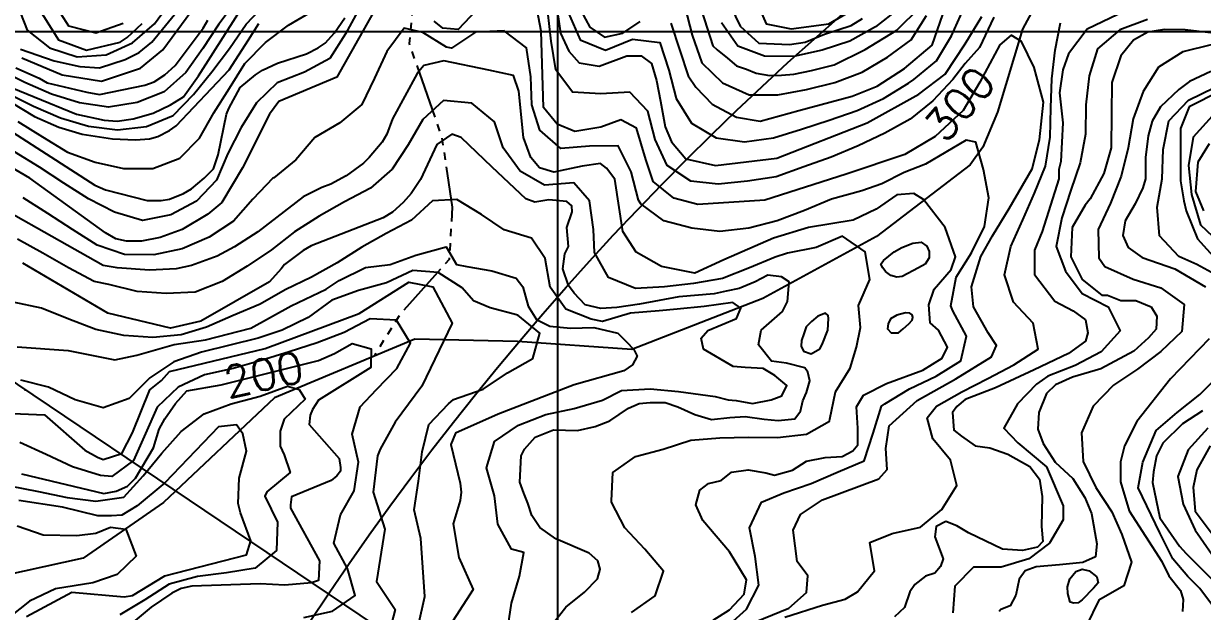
# Model space of a CAD drawing. Header units: millimetres. Extents: x 548366 to 1117317, y 7446967 to 14899125.
# Drawn here: x 550630 to 552242, y 7457623 to 7458426 of the extents above; entities that cross this region are included whole.
import ezdxf
from ezdxf.enums import TextEntityAlignment as Align

# ---------------------------------------------------------------- set-up
doc = ezdxf.new("R2010")
doc.units = ezdxf.units.MM
doc.header["$MEASUREMENT"] = 0
doc.linetypes.add('RIO_PERIODICO', pattern=[5.8, 3, -0.4, 0.4, -0.4, 0.4, -0.4, 0.4, -0.4])
for name, color, linetype in [('CURVA_INTERMEDIÁRIA', 32, 'Continuous'), ('CURVA_MESTRA', 36, 'Continuous'), ('MALHA_TM', 8, 'Continuous'), ('RADIAIS', 222, 'Continuous'), ('RIO_PERIÓDICO', 4, 'RIO_PERIODICO'), ('RIO_PERMANENTE', 4, 'Continuous'), ('TXT_CURVA_MESTRA', 7, 'Continuous')]:
    doc.layers.add(name, color=color, linetype=linetype)
doc.styles.add('ROMANS', font='romans.shx')

msp = doc.modelspace()

# ---------------------------------------------------------------- linework, layer by layer
at = {"layer": 'CURVA_INTERMEDIÁRIA'}
for points, elevation in [([(551515.2, 7458426.5), (551527.5, 7458388.9), (551538.9, 7458354.3), (551549.2, 7458338.9), (551571.7, 7458315.9), (551604.9, 7458298.1), (551637.1, 7458292.7), (551690.2, 7458307), (551762.8, 7458326.5), (551797.2, 7458340.1), (551834.5, 7458364.4), (551872.3, 7458396.2), (551897.9, 7458470.3)], 340), ([(551591.3, 7458461.6), (551610, 7458422.5), (551635.4, 7458398.9), (551677.4, 7458397.4), (551698.6, 7458400.4), (551725.2, 7458411.5), (551761.5, 7458423.4), (551776.8, 7458432.7)], 380), ([(551631.2, 7458457.7), (551645.5, 7458425.6), (551679.4, 7458418.5), (551731.2, 7458425.6), (551795.4, 7458463.1)], 390), ([(550921.5, 7458456.8), (550897.1, 7458425.2), (550875.4, 7458391.6), (550851.9, 7458359.2), (550822.7, 7458332.7), (550785.6, 7458318.2), (550746.2, 7458311.5), (550706.9, 7458317.7), (550668.6, 7458329.3), (550632, 7458345.2), (550596.5, 7458363.1)], 370), ([(551089.5, 7458446.9), (551070.2, 7458411.9), (551048.7, 7458378.2), (551014.3, 7458359.5), (550977, 7458345), (550948.9, 7458317.7), (550927.9, 7458283.8), (550909.3, 7458248.4), (550894, 7458211.7), (550866.7, 7458183.4), (550831.7, 7458164.4), (550792.7, 7458156.9), (550754.8, 7458168.3), (550719, 7458186.2), (550685.5, 7458207.9), (550651.9, 7458229.6), (550617.8, 7458250.5)], 310), ([(550621.2, 7458452.7), (550635.4, 7458416.7), (550665.6, 7458392.6), (550703.6, 7458380.5), (550743.3, 7458383), (550779.2, 7458399.6), (550809.1, 7458425.7), (550832.8, 7458457.9)], 410), ([(550627.9, 7458379.2), (550683.2, 7458356), (550736.8, 7458347.1), (550790.3, 7458364.9), (550820.7, 7458389.9), (550865.3, 7458450.6)], 390), ([(550647.9, 7458451.3), (550678.1, 7458403.6), (550716.3, 7458389.3), (550762.3, 7458400.5), (550771.9, 7458406.8), (550792.5, 7458425.9)], 420), ([(550670.7, 7458455.7), (550691.6, 7458422.9), (550729, 7458413), (550766.3, 7458426.2)], 430), ([(551357.8, 7458456.9), (551364.4, 7458412.7), (551375.7, 7458388.3), (551389.8, 7458372.3), (551417.1, 7458367.6), (551454.7, 7458381.7), (551474.5, 7458381.7), (551488.6, 7458371.4), (551495.2, 7458347.9), (551500.8, 7458319.7), (551507.4, 7458284.9), (551515.9, 7458264.2), (551535.7, 7458241.2), (551576.1, 7458231.8), (551659.9, 7458242.1), (551783.6, 7458290.1), (551854.2, 7458329.6), (551890, 7458356.8), (551917.3, 7458398.2), (551939.9, 7458435.3)], 320), ([(551375, 7458440.1), (551390.9, 7458403.7), (551425.7, 7458389.4), (551462.4, 7458404.4), (551499.8, 7458399.8), (551512.4, 7458362.1), (551522.4, 7458323.3), (551543.4, 7458289.9), (551576.8, 7458269.9), (551615.9, 7458264.5), (551655.4, 7458269.8), (551693.7, 7458281.5), (551731.6, 7458294.1), (551769.5, 7458306.9), (551805.7, 7458323.7), (551840.1, 7458344.3), (551847.3, 7458349.4), (551878, 7458374.9), (551898.7, 7458408.9), (551915, 7458445.4)], 330), ([(551556.8, 7458443.8), (551572.2, 7458395.2), (551578.5, 7458390.1), (551592.6, 7458378.7), (551604.9, 7458367.9), (551618.5, 7458363.4), (551631.7, 7458358), (551649.7, 7458354.7), (551666.5, 7458355.3), (551683.1, 7458356.5), (551707.1, 7458361.9), (551738.4, 7458369.4), (551780.6, 7458390.2), (551823.8, 7458416.9), (551856, 7458448.4)], 360), ([(551826.1, 7458446), (551794.7, 7458421.4), (551759.5, 7458402), (551721.7, 7458389.6), (551682.7, 7458380.9), (551643.2, 7458381.4), (551606.7, 7458395), (551584.3, 7458426.8)], 370), ([(550554.7, 7458316.2), (550727.9, 7458205), (550742.2, 7458198.6), (550799.4, 7458184.3), (550818.5, 7458184.3), (550829.6, 7458185.9), (550848.7, 7458193.9), (550859.8, 7458200.2), (550877.3, 7458214.5), (550890, 7458227.2), (550896.4, 7458246.3), (550907.5, 7458301.9), (550910.7, 7458309.9), (550926.5, 7458338.5), (550947.2, 7458356), (550956.7, 7458362.3), (550977.4, 7458371.9), (551017.1, 7458384.6), (551033, 7458392.5), (551042.6, 7458398.9), (551055.3, 7458413.2), (551069.6, 7458433.8)], 320), ([(550586.5, 7458349.6), (550702.5, 7458301.9), (550740.6, 7458294), (550758.1, 7458292.4), (550780.3, 7458295.6), (550807.4, 7458303.5), (550831.2, 7458314.6), (550848.7, 7458325.8), (550869.3, 7458354.4), (550923.4, 7458438.6)], 360), ([(550619.8, 7458365.5), (550651.6, 7458351.2), (550662.7, 7458344.8), (550716.8, 7458332.1), (550734.3, 7458328.9), (550796.2, 7458341.7), (550808.9, 7458346.4), (550823.3, 7458356), (550837.6, 7458368.7), (550875.7, 7458419.5), (550882, 7458430.7)], 380), ([(550622.3, 7458292.1), (550656.3, 7458270.9), (550690.5, 7458250.2), (550728, 7458236.7), (550767, 7458228), (550806.8, 7458227.9), (550843.8, 7458241.8), (550870.9, 7458269.3), (550890.5, 7458304), (550911.8, 7458337.6), (550932.9, 7458371.5), (550960.9, 7458399.9), (550992.6, 7458423.8), (551024.3, 7458442.4)], 330), ([(551956.6, 7458434.8), (551936.9, 7458393.3), (551917.1, 7458371.5), (551900.4, 7458349.4), (551873, 7458320.3), (551842.3, 7458295.2), (551807.3, 7458276), (551771.2, 7458258.7), (551734.3, 7458243.5), (551696.6, 7458229.9), (551659, 7458216.3), (551619.7, 7458210.4), (551579.9, 7458206.4), (551542.4, 7458210.5), (551509.8, 7458231.8), (551493.4, 7458267.5), (551483.6, 7458306.2), (551458.9, 7458332), (551419.2, 7458329.8), (551380.5, 7458332.3), (551357.9, 7458362.6), (551351.4, 7458402), (551346.8, 7458441.7)], 310), ([(551392.4, 7458442.7), (551404.3, 7458420.8), (551424.4, 7458407.2), (551449.3, 7458412.6), (551473, 7458428.5)], 340), ([(552126.2, 7458438.1), (552083.9, 7458418.4), (552058.5, 7458384.5), (552050.9, 7458362.5), (552046.2, 7458331.4), (552050.9, 7458290.1), (552048.1, 7458237.4), (552045.5, 7458226.4), (552045.5, 7458213.6), (552022.5, 7458142), (552012.2, 7458116.4), (552012.2, 7458083.1), (552039.7, 7458046.6), (552065.1, 7458033.5), (552082, 7458021.2), (552084.9, 7458003.4), (552082, 7457992.1), (552058.5, 7457975.2), (552011.5, 7457952.6), (551958.8, 7457928.2), (551917.3, 7457912.2), (551906.1, 7457902.8), (551899.9, 7457894.4), (551901.8, 7457870.4), (551912.2, 7457862.4), (551931, 7457849.2), (551951.2, 7457846.4), (551975.7, 7457837.5), (552005.8, 7457820.6), (552019, 7457803.6), (552022.8, 7457779.7), (552021.8, 7457738.8), (552023.7, 7457718.1), (552016.2, 7457710.6), (551995.5, 7457705.9), (551968.2, 7457707.8), (551922.1, 7457730.3), (551906.1, 7457739.7), (551891, 7457745.4), (551877.8, 7457738.8), (551875.9, 7457724.7), (551887.2, 7457694.6), (551883.5, 7457684.3), (551875.9, 7457674.9), (551863.2, 7457671.1), (551848.6, 7457659.4), (551841.6, 7457649.5), (551834.5, 7457627.9), (551820.9, 7457615.2)], 320), ([(552166.5, 7458431.6), (552128.6, 7458417.2), (552098.1, 7458391.4), (552086.6, 7458354.6), (552082.4, 7458314.8), (552081.9, 7458274.9), (552074.4, 7458235.8), (552061.7, 7458198.3), (552049.4, 7458160.3), (552041.7, 7458121.4), (552054.3, 7458087.7), (552077.2, 7458056.9), (552112.8, 7458038.8), (552129, 7458006.3), (552103, 7457977.3), (552067.7, 7457958.6), (552030.3, 7457944.3), (552014.9, 7457933.2), (551989, 7457906.2), (551970.3, 7457873), (551989.5, 7457853.3), (552028.5, 7457820.4), (552051.1, 7457767), (552051.1, 7457747.7), (552032.7, 7457716.2), (552004.5, 7457694.5), (551966.7, 7457683.4), (551928.7, 7457683.3), (551903.4, 7457657.3), (551900.5, 7457620.9)], 330), ([(550537.2, 7458363.9), (550645.3, 7458298.8), (550678.6, 7458284.5), (550710.4, 7458274.9), (550751.7, 7458268.6), (550783.5, 7458267), (550802.6, 7458268.6), (550813.7, 7458271.7), (550829.6, 7458279.7), (550839.1, 7458286), (550911.2, 7458362.5), (550937.7, 7458403.6), (550952, 7458425.9)], 340), ([(551586.5, 7457597.2), (551618.3, 7457625.8), (551635.4, 7457658.8), (551630.2, 7457697.8), (551622.7, 7457736.9), (551639, 7457771.9), (551669.6, 7457784.7), (551707, 7457797.5), (551743.7, 7457813.3), (551779.5, 7457828.6), (551791.7, 7457866.1), (551803, 7457903.3), (551807.5, 7457906.2), (551841.4, 7457926.9), (551877.5, 7457944), (551911.6, 7457965), (551919.1, 7457998.8), (551900.6, 7458033.4), (551897.9, 7458040.4), (551905, 7458079.2), (551926.1, 7458112.8), (551943.6, 7458148.6), (551949.8, 7458187.8), (551942.6, 7458226.5), (551932.1, 7458263.8), (551918.8, 7458266.6), (551863, 7458233.9), (551834.1, 7458222.3), (551803.3, 7458206.9), (551776.3, 7458197.3), (551734.4, 7458186), (551697.6, 7458170.5), (551660.2, 7458156.3), (551621.7, 7458146.5), (551581.9, 7458142), (551543.6, 7458146.5), (551505.4, 7458156.3), (551474, 7458179.8), (551470.8, 7458184.7), (551460.7, 7458223.3), (551442.9, 7458258.7), (551403.8, 7458258.5), (551364.6, 7458255.3), (551336, 7458280.4), (551325, 7458315), (551323.5, 7458353.3), (551317.6, 7458392.7), (551287.3, 7458415.7), (551247.9, 7458413.9), (551215.2, 7458392.2), (551208.2, 7458393.4), (551176.1, 7458413.8), (551150.6, 7458419.4), (551127, 7458387.5), (551110, 7458351.3), (551092.8, 7458315.2), (551062.8, 7458290.2), (551028.6, 7458270.1), (551002.6, 7458239.8), (550972.6, 7458215.1), (550971.1, 7458214.7), (550943.5, 7458185.9), (550917.3, 7458155.9), (550883.9, 7458134), (550847.3, 7458117.9), (550808.2, 7458110), (550768.4, 7458110.3), (550731.1, 7458123.3), (550697.3, 7458144.7), (550663.5, 7458166.2), (550629.7, 7458187.6)], 290), ([(551671, 7457615), (551722.4, 7457631.4), (551753.2, 7457639.6), (551770.3, 7457649.3), (551793.3, 7457678.2), (551786.9, 7457716.7), (551817.4, 7457729.2), (551856.1, 7457737.7), (551885.3, 7457762), (551905.9, 7457794.8), (551897.4, 7457829.2), (551873.2, 7457858.7), (551865.2, 7457887.4), (551878, 7457903.3), (551912.7, 7457922.8), (551948.2, 7457941.1), (551983.7, 7457959.6), (552017.3, 7457981.2), (552010.3, 7458016.5), (551983.4, 7458045.4), (551971.2, 7458082.4), (551979.9, 7458121.1), (551996.3, 7458157.6), (552012.3, 7458194.3), (552027.3, 7458231.2), (552033.3, 7458270.7), (552034.2, 7458310.5), (552035.9, 7458350.2), (552040.4, 7458389.5), (552047.6, 7458426.9)], 310), ([(552264.7, 7458411.7), (552217.9, 7458417.1), (552190, 7458417.7), (552166.9, 7458414.1), (552147.4, 7458403.2), (552130.2, 7458381.9), (552118, 7458345.2), (552117.4, 7458302.6), (552116.9, 7458256.1), (552106.8, 7458221.2), (552088.4, 7458186.3), (552081.3, 7458177.8), (552063.4, 7458147.1), (552061.6, 7458107), (552077.3, 7458076), (552104.3, 7458055), (552112, 7458055), (552129.9, 7458047.3), (552150.4, 7458047.3), (552171.4, 7458038.7), (552179.1, 7458026.3), (552178.5, 7458008.5), (552167.8, 7457996.7), (552147.7, 7457978.3), (552102.6, 7457954.1), (552064.1, 7457942.8), (552041, 7457932.2), (552028.6, 7457920.3), (552017.9, 7457894.3), (552016.7, 7457871.8), (552023.8, 7457852.3), (552040.4, 7457826.8), (552064.7, 7457804.3), (552080.7, 7457778.3), (552090.2, 7457756.4), (552097.3, 7457715), (552095.5, 7457697.2), (552078, 7457689.5), (552046.3, 7457686.5), (552014.3, 7457683.6), (551999.5, 7457678.3), (551991.2, 7457667), (551986.5, 7457644.8), (551979, 7457630.3), (551966.2, 7457625.2), (551963.6, 7457622.6)], 340), ([(551573, 7457610.8), (551595.3, 7457624.8), (551615.1, 7457646.3), (551618.5, 7457666.1), (551595.3, 7457704.1), (551558.9, 7457747), (551549, 7457768.5), (551554.8, 7457788.3), (551566.4, 7457797.4), (551583.7, 7457801.5), (551597.8, 7457813.1), (551620.9, 7457816.4), (551644.9, 7457812.3), (551656.5, 7457809), (551681.3, 7457815.6), (551700.3, 7457827.9), (551725.9, 7457832.9), (551749.1, 7457834.5), (551764, 7457842), (551770.6, 7457850.2), (551770.6, 7457873.3), (551768.9, 7457902.2), (551778.4, 7457918.3), (551809.8, 7457934), (551859.4, 7457952.2), (551885.9, 7457968.7), (551893.3, 7457983.6), (551880.9, 7458007.1), (551869.4, 7458017), (551867.7, 7458041.8), (551875.1, 7458063.2), (551898.3, 7458089.7), (551904.1, 7458107.4), (551890, 7458147.4), (551860.3, 7458185.4), (551847, 7458193.7), (551823.9, 7458192), (551795.8, 7458172.2), (551764.4, 7458157.4), (551703.2, 7458147.4), (551655.2, 7458132.6), (551587.5, 7458102.9), (551547.8, 7458084.7), (551502.3, 7458093.8), (551467.6, 7458113.6), (551449.4, 7458141.7), (551438.7, 7458213.5), (551427.1, 7458228.4), (551418.8, 7458234.6), (551394, 7458231.2), (551355.2, 7458223), (551335.3, 7458228.8), (551323.7, 7458242.8), (551313.8, 7458270.1), (551307.2, 7458333.6), (551299.8, 7458355.1), (551266.2, 7458362.3), (551204.6, 7458375), (551177.6, 7458368.7), (551168.1, 7458357.6), (551134.7, 7458295.6), (551126.8, 7458274.9), (551120.4, 7458263.8), (551102.9, 7458243.1), (551095, 7458235.2), (551071.2, 7458217.7), (551050.5, 7458206.6), (551037.8, 7458201.8), (551012.4, 7458189.1), (550950.4, 7458141.4), (550918.6, 7458120.8), (550894.8, 7458108.1), (550859.8, 7458095.3), (550839.1, 7458090.6), (550802.6, 7458089), (550758.1, 7458092.2), (550739, 7458095.3), (550538.8, 7458208.2)], 280), ([(552252.9, 7458360.2), (552223.8, 7458346.9), (552209.3, 7458335.6), (552184.2, 7458312.2), (552172.9, 7458292.4), (552167.3, 7458272.3), (552163.9, 7458243), (552163.9, 7458213.6), (552160.2, 7458201.5), (552149.7, 7458179.7), (552136, 7458156.3), (552132.8, 7458136.1), (552140, 7458120), (552159.4, 7458106.3), (552203.8, 7458090.9), (552245.8, 7458066.3)], 360), ([(552269, 7458077.7), (552234, 7458096.8), (552209.6, 7458107.5), (552183, 7458136), (552179.7, 7458175.2), (552186.8, 7458213.9), (552187.8, 7458253.9), (552195.5, 7458292.9), (552222.7, 7458321), (552258.3, 7458338.7)], 370), ([(552265.7, 7458333.6), (552223.4, 7458312), (552211.8, 7458282.7), (552211.8, 7458211), (552216.3, 7458183.8), (552219.5, 7458170.1), (552234.8, 7458131.7), (552260.4, 7458103.6)], 380), ([(551461.3, 7457621.3), (551493.8, 7457644), (551504.8, 7457677.7), (551479.5, 7457707.8), (551452.3, 7457737), (551434.1, 7457772), (551434, 7457774), (551435.8, 7457812.5), (551466.5, 7457834.3), (551504.6, 7457844.3), (551542.4, 7457856.8), (551581.9, 7457859.7), (551621.2, 7457860.9), (551660.9, 7457860.2), (551700.5, 7457864.8), (551731.8, 7457882.9), (551732.4, 7457885.5), (551740.2, 7457922.8), (551760.3, 7457955.3), (551768.7, 7457983.7), (551774.4, 7458010.6), (551771.5, 7458040.6), (551787.2, 7458076.1), (551780.5, 7458113.8), (551749.7, 7458135.6), (551713.7, 7458119.9), (551674.6, 7458112), (551657.8, 7458106.8), (551622.4, 7458092.3), (551585.5, 7458077.4), (551546.1, 7458070.6), (551506.5, 7458066), (551466.6, 7458063.7), (551429.9, 7458079.1), (551410.5, 7458113.3), (551409.2, 7458144.3), (551403.7, 7458183.7), (551382.4, 7458208.3), (551342.5, 7458205.3), (551309.2, 7458224.2), (551285.7, 7458256), (551273.8, 7458291.4), (551243, 7458317), (551204.4, 7458320.6), (551176.1, 7458295), (551156, 7458260.4), (551134, 7458227), (551104.5, 7458201), (551069.2, 7458182.2), (551034.2, 7458162.8), (551000.5, 7458141.4), (550969.2, 7458116.7), (550936, 7458094.4), (550901.8, 7458073.7), (550864.7, 7458059.1), (550825.2, 7458057.1), (550785.4, 7458060), (550747, 7458069.3), (550726.7, 7458073.3), (550691.5, 7458092.3), (550656.8, 7458112.2), (550621.8, 7458131.5)], 270), ([(552255, 7458299.3), (552228.9, 7458270.6), (552222.4, 7458231.8), (552226.8, 7458192.3), (552239.1, 7458150.7), (552271.2, 7458120.3)], 390), ([(551354, 7457606.6), (551371.4, 7457628.6), (551396.9, 7457649.1), (551414.9, 7457667.1), (551418.3, 7457680.4), (551415.4, 7457692), (551403.3, 7457702.4), (551358, 7457722.1), (551336, 7457737.2), (551325, 7457753.7), (551319.7, 7457770.5), (551313.9, 7457784.4), (551308.7, 7457799.4), (551310.5, 7457835.4), (551315.1, 7457844.6), (551329.6, 7457860.8), (551354.5, 7457871), (551387.6, 7457869.8), (551411.4, 7457875.6), (551431.7, 7457883.1), (551457.2, 7457900.5), (551471.7, 7457906.9), (551486.8, 7457908.1), (551507.1, 7457908.1), (551524.5, 7457902.3), (551548, 7457891.8), (551570.6, 7457884.9), (551595.5, 7457887.8), (551616.4, 7457888.9), (551642.5, 7457885.5), (551661.7, 7457883.7), (551684.3, 7457886), (551692.4, 7457896.5), (551695.3, 7457910.4), (551700.5, 7457922), (551705.2, 7457937.6), (551702.3, 7457949.8), (551698.2, 7457955.6), (551673.3, 7457961.9), (551652.4, 7457964.8), (551635, 7457987.1), (551638.5, 7458006.8), (551667.5, 7458032.3), (551674.4, 7458046.2), (551676.7, 7458072.9), (551666.3, 7458079.8), (551647.7, 7458082.1), (551630.5, 7458073.1), (551608.2, 7458064), (551590.6, 7458060.1), (551574.2, 7458056.8), (551526.1, 7458052.4), (551472.2, 7458042.4), (551441.4, 7458037.8), (551419.2, 7458036.5), (551397.9, 7458041.7), (551382.9, 7458057.5), (551375.2, 7458067.8), (551367.5, 7458090.8), (551370.1, 7458111.3), (551375.2, 7458121.5), (551372.7, 7458147.1), (551380.3, 7458168.5), (551379.5, 7458176.7), (551372.7, 7458182.9), (551348.3, 7458185.2), (551329.3, 7458182), (551317, 7458186.4), (551270.9, 7458229.5), (551228.5, 7458270.1), (551215.8, 7458274.9), (551195.1, 7458260.6), (551172.9, 7458212.9), (551160.1, 7458193.9), (551149, 7458181.2), (551134.7, 7458168.4), (551122, 7458160.5), (551023.5, 7458122.4), (551012.4, 7458116), (550986.9, 7458096.9), (550982.2, 7458090.6), (550966.3, 7458073.1), (550872.5, 7458019.1), (550831.2, 7458009.5), (550745.4, 7458030.2), (550629.4, 7458098.5)], 260), ([(550621.4, 7457984.1), (550691.4, 7457979.3), (550754.9, 7457966.6), (550785.1, 7457973), (550836, 7457987.3), (550878.9, 7457993.6), (550940.8, 7458009.5), (550996.2, 7458040.1), (551043.9, 7458063.2), (551061.6, 7458074.7), (551097.7, 7458092.4), (551131.5, 7458096.9), (551166.5, 7458109.6), (551207.8, 7458120.8), (551222.1, 7458096.9), (551236.4, 7458093.8), (551270.5, 7458088.1), (551303.6, 7458078), (551312.9, 7458066), (551320, 7458039.7), (551331.5, 7458021.7), (551349.5, 7458012.4), (551378, 7458009.7), (551409.7, 7458010.8), (551442.6, 7458003.1), (551454.6, 7457991.1), (551464.4, 7457980.5), (551468.8, 7457971.7), (551462.8, 7457959.7), (551450.8, 7457951.5), (551382.9, 7457932.4), (551318.9, 7457907.8), (551278.8, 7457892.2), (551220.5, 7457866.5), (551214.2, 7457850.6), (551226.9, 7457798.2), (551228.5, 7457785.5), (551226.9, 7457774.3), (551217.4, 7457742.6), (551225.3, 7457696.5), (551244.9, 7457652.9), (551198.5, 7457580.9)], 240), ([(551170.1, 7457604.5), (551178.8, 7457643.1), (551176, 7457682.9), (551173.3, 7457722.6), (551164.2, 7457761.6), (551170.2, 7457800.9), (551175.2, 7457840.6), (551184.2, 7457877.9), (551211.1, 7457906.3), (551217.8, 7457912.4), (551258.7, 7457926.4), (551291.7, 7457948.5), (551326.3, 7457968.4), (551336.1, 7458002.9), (551305.8, 7458027.4), (551267.9, 7458037.6), (551245.2, 7458047.2), (551230, 7458064.8), (551197.2, 7458085.7), (551162.4, 7458088.7), (551126.4, 7458071.5), (551088.3, 7458061.2), (551051.7, 7458047.9), (551019.5, 7458024.3), (550983.8, 7458006.8), (550951, 7457996.2), (550912.2, 7457986.4), (550873.3, 7457976.8), (550835.7, 7457963.9), (550803.1, 7457942), (550774.8, 7457913.7), (550739, 7457900.7), (550700.8, 7457912), (550664.6, 7457928.9), (550626.5, 7457938.7)], 230), ([(550559.8, 7457895.5), (550659.1, 7457891.5), (550713.9, 7457843.1), (550731.4, 7457833.5), (550739.3, 7457830.3), (550764.8, 7457838.3), (550779.1, 7457866.9), (550802.9, 7457925.7), (550818.8, 7457938.4), (550829.9, 7457950.7), (550960.4, 7457982), (551089.1, 7458029.8), (551156.8, 7458072.7), (551189.8, 7458066.1), (551216.2, 7458016.6), (551174.7, 7457930.5), (551138.2, 7457881.2), (551117.5, 7457844.6), (551114.3, 7457835.1), (551108, 7457785.9), (551123.9, 7457735), (551112.7, 7457663.5), (551138.2, 7457625.4), (551133.4, 7457606.3)], 220), ([(551013.4, 7457614.6), (551052.4, 7457623.2), (551083.5, 7457644.6), (551073.3, 7457681.3), (551054.6, 7457716.2), (551063.4, 7457754.6), (551082, 7457787.5), (551088.2, 7457826.8), (551079.4, 7457865), (551090.6, 7457902.2), (551112.9, 7457925.9), (551140.4, 7457954.6), (551159.2, 7457989.1), (551140.2, 7458020.7), (551104, 7458022.7), (551068.7, 7458003.7), (551031.4, 7457989.6), (550993.3, 7457977.5), (550955.1, 7457965.5), (550916.7, 7457954.6), (550877.6, 7457946.1), (550841.4, 7457929.3), (550813.1, 7457901.9), (550796.9, 7457865.6), (550780.7, 7457829), (550750.8, 7457807.2), (550735.3, 7457808.4), (550697.1, 7457820.3), (550661, 7457837.2), (550625.3, 7457853.7)], 210), ([(552250.7, 7457995.3), (552198.2, 7457940.5), (552152.1, 7457882), (552135.2, 7457848.9), (552129.5, 7457827.1), (552129.5, 7457799.7), (552141.6, 7457760.2), (552186.1, 7457690.8), (552195.8, 7457671.4), (552211.5, 7457651.3), (552215.5, 7457639.2), (552214.3, 7457622.6)], 360), ([(550611.3, 7457794.5), (550650.5, 7457786.5), (550689.7, 7457778.3), (550729.3, 7457773.3), (550767.5, 7457778.7), (550793.9, 7457808.2), (550819.1, 7457838.8), (550845.7, 7457868.6), (550877, 7457892.7), (550914.1, 7457906.4), (550953.7, 7457916.8), (550991.2, 7457930.4), (551007, 7457926), (551015.3, 7457912.7), (550986.4, 7457885.6), (550981, 7457869.2), (550980.9, 7457848.6), (550986.5, 7457836.6), (550994.7, 7457812.5), (550962.6, 7457786.1), (550960, 7457780.4), (550977.4, 7457744.8), (550975.9, 7457706.2), (550946.9, 7457681.8), (550907.7, 7457675.7), (550868, 7457670.5), (550829.5, 7457660), (550795.9, 7457638.4), (550762, 7457618.1)], 190), ([(552255.5, 7457631), (552238, 7457654), (552221.6, 7457670.5), (552201.4, 7457694.8), (552183.3, 7457730), (552153.8, 7457791.7), (552160, 7457826.6), (552178.5, 7457869.7), (552207.2, 7457894.4), (552238, 7457919), (552262.7, 7457943.7)], 370), ([(552241.8, 7457896.6), (552214.2, 7457879.1), (552187.4, 7457852.8), (552178.8, 7457835.1), (552174.8, 7457813.3), (552173.4, 7457799.1), (552183.6, 7457750.5), (552210.3, 7457711.8), (552219.5, 7457701.9), (552268.5, 7457652.7)], 380), ([(550634.5, 7457615.8), (550696.4, 7457649.2), (550767.9, 7457642.9), (550779.1, 7457644.4), (550823.5, 7457671.5), (550934.8, 7457700.1), (550941.1, 7457719.1), (550926.8, 7457757.3), (550923.7, 7457770), (550925.2, 7457804.9), (550934.8, 7457841.5), (550930, 7457865.3), (550921.4, 7457877.5), (550896.8, 7457875.1), (550823.5, 7457798.6), (550785.4, 7457766.8), (550764.8, 7457754.1), (550750.4, 7457753.4), (550731.7, 7457753.4), (550683.7, 7457765.1), (550624, 7457774.5)], 180), ([(552249, 7457873), (552222.2, 7457843.7), (552207.8, 7457807.3), (552215.1, 7457769.5), (552231.8, 7457733.7), (552254.3, 7457701)], 390), ([(550621.6, 7457739.7), (550657, 7457727.4), (550703.1, 7457726.3), (550729.3, 7457729.5), (550749.1, 7457737.9), (550770.1, 7457735.3), (550784, 7457698.2), (550758.2, 7457673.4), (550725.1, 7457662), (550673.8, 7457653.6), (550638.2, 7457636.9), (550612, 7457615.6)], 170)]:
    msp.add_lwpolyline(points, dxfattribs=dict(at, elevation=elevation))
at = {"layer": 'CURVA_INTERMEDIÁRIA', "linetype": 'Continuous', "elevation": 270}
for points in [[(551804.6, 7458092.2), (551802.2, 7458097.3), (551805.7, 7458102.1), (551820.4, 7458114.1), (551830.6, 7458119.9), (551845.7, 7458126), (551857.3, 7458127.1), (551864.9, 7458121.6), (551868.3, 7458114.4), (551868.3, 7458105.9), (551862.5, 7458097), (551853.6, 7458092.2), (551831, 7458080.5), (551824.1, 7458079.5), (551815.9, 7458081.6), (551808.4, 7458087), (551804.6, 7458092.2)], [(551729.4, 7458007.2), (551730.3, 7458022.9), (551730, 7458027.2), (551726.3, 7458030.2), (551715.9, 7458025.9), (551707.3, 7458018.9), (551699.9, 7458011.5), (551696.8, 7458002), (551693.7, 7457993.1), (551693.1, 7457985.1), (551696.5, 7457978.3), (551706.9, 7457974.6), (551718.6, 7457981.7), (551721.7, 7457987.2), (551729.4, 7458007.2)], [(551835.8, 7458030.5), (551823.7, 7458027.6), (551815.2, 7458022.3), (551811.9, 7458015.8), (551811.2, 7458008.6), (551816.2, 7458003.3), (551826.3, 7458003.3), (551832.5, 7458008.6), (551840.4, 7458015.5), (551844.7, 7458020.7), (551845.6, 7458024.9), (551844.7, 7458027.9), (551841.7, 7458030.2), (551835.8, 7458030.5)]]:
    msp.add_lwpolyline(points, dxfattribs=at)
at = {"layer": 'CURVA_MESTRA'}
for points, elevation in [([(550626.2, 7458390.9), (550672.3, 7458375), (550707.2, 7458367.1), (550734.3, 7458365.5), (550769.2, 7458376.6), (550788.3, 7458386.2), (550805.8, 7458400.5), (550882, 7458494.2)], 400), ([(551124.4, 7458470.3), (551058.4, 7458352.8), (550979, 7458319.4), (550966.3, 7458301.9), (550929.7, 7458228.8), (550901.1, 7458181.2), (550882, 7458165.3), (550847.1, 7458144.6), (550816.9, 7458133.5), (550791.5, 7458128.7), (550770.8, 7458128.7), (550756.5, 7458131.9), (550742.2, 7458139.8), (550638.9, 7458214.5), (550494.3, 7458298.8)], 300), ([(551265.2, 7458461.4), (551224.4, 7458417.9), (551203.4, 7458419.4), (551191.4, 7458429.2)], 300), ([(550608.2, 7458330.7), (550644, 7458312.8), (550680.8, 7458297.2), (550719.1, 7458285.9), (550758.7, 7458280.9), (550798.3, 7458285.2), (550835, 7458300.1), (550862.5, 7458328.9), (550887.6, 7458360), (550911.7, 7458391.9), (550934.4, 7458424.8), (550961.7, 7458453.8)], 350), ([(551534.1, 7458448.7), (551544.2, 7458410.2), (551557.2, 7458372.4), (551585.8, 7458344.7), (551621.9, 7458328.6), (551661.2, 7458328.4), (551700.6, 7458335.6), (551739.3, 7458345.5), (551776.6, 7458359.6), (551811, 7458379.9), (551843.3, 7458403.5), (551864.4, 7458436.9)], 350), ([(551619.3, 7457604.2), (551676.4, 7457627), (551700.6, 7457648.4), (551702.1, 7457671.2), (551687.8, 7457691.1), (551682.1, 7457733.9), (551692.1, 7457755.3), (551722.1, 7457775.3), (551799.1, 7457803.8), (551810.5, 7457816.6), (551809.1, 7457845.2), (551813.4, 7457876.5), (551851.9, 7457910.8), (551904.6, 7457940.6), (551953.2, 7457970.6), (551960.3, 7457986.2), (551948.9, 7458003.4), (551928.9, 7458039), (551926, 7458066.1), (551938.9, 7458107.5), (551954.6, 7458136), (551977.4, 7458173.1), (552008.8, 7458227.3), (552018.8, 7458267.2), (552024.5, 7458318.5), (552011.7, 7458365.6), (551994.5, 7458401.2), (551980.3, 7458409.8), (551964.6, 7458397), (551937.5, 7458345.6), (551914.6, 7458307.1), (551876.1, 7458271.5), (551834.7, 7458247.2), (551754.8, 7458220.1), (551643.5, 7458184.5), (551552.1, 7458178.8), (551519.3, 7458187.3), (551490.8, 7458210.1), (551480.8, 7458240.1), (551467.9, 7458282.9), (551446.5, 7458294.3), (551419.4, 7458284.3), (551383.7, 7458278.6), (551359.5, 7458288.6), (551340.9, 7458311.4), (551338, 7458415.5), (551332.3, 7458444)], 300), ([(552253.4, 7458396.7), (552214.8, 7458387.1), (552181.4, 7458366.1), (552160.4, 7458333.1), (552147, 7458295.5), (552140.1, 7458256.2), (552130.7, 7458217.4), (552115.9, 7458180.6), (552099.2, 7458144.3), (552100, 7458105.8), (552108.3, 7458094), (552146.8, 7458076.5), (552184.7, 7458064.8), (552216.8, 7458042.2), (552213.7, 7458005.1), (552184.8, 7457978), (552153.1, 7457953.8), (552120, 7457931.8), (552092.2, 7457903.3), (552076.4, 7457866.8), (552078.4, 7457827.5), (552096, 7457791.9), (552118, 7457758.6), (552131.5, 7457727.8), (552144.8, 7457690.2), (552134.4, 7457657.8), (552100.2, 7457638), (552083.2, 7457603.5)], 350), ([(552250.8, 7458261.4), (552235.3, 7458236.7), (552232.2, 7458196.5), (552243.1, 7458170.2)], 400), ([(551291.4, 7457594.6), (551297.1, 7457634.1), (551308.1, 7457670.9), (551314.2, 7457703.2), (551297.4, 7457707.8), (551278.6, 7457741.9), (551274, 7457780.6), (551263.2, 7457819.1), (551274, 7457854.8), (551307, 7457877), (551344, 7457891.8), (551383.1, 7457900.2), (551421.6, 7457911.2), (551447.4, 7457924.6), (551486.7, 7457926.8), (551525.7, 7457923.2), (551575.8, 7457916.4), (551593.5, 7457911.7), (551604.3, 7457910.7), (551626.6, 7457906.8), (551652, 7457911.6), (551666.6, 7457917.1), (551673.4, 7457931.6), (551657.3, 7457944.9), (551641, 7457954.6), (551616.8, 7457956.1), (551600, 7457957.4), (551559.8, 7457981.1), (551556.5, 7457996), (551565.7, 7458006.5), (551604.9, 7458022.8), (551610.8, 7458037.2), (551599.7, 7458045), (551560.5, 7458039.1), (551523.6, 7458035.5), (551499, 7458033.4), (551459.7, 7458030.2), (551421.4, 7458018.8), (551406.2, 7458021.8), (551371.7, 7458035.9), (551350.2, 7458065.8), (551343.3, 7458104.9), (551324.6, 7458132.8), (551287.4, 7458143.9), (551256.2, 7458164.8), (551222.3, 7458185.7), (551189.1, 7458183.8), (551160.4, 7458157.1), (551126.1, 7458139.2), (551092.5, 7458120.5), (551058.9, 7458098.9), (551024, 7458079.5), (550988, 7458062.2), (550953.5, 7458042.5), (550916.8, 7458027.1), (550880.2, 7458011), (550845.8, 7458000.5), (550807.1, 7457997.2), (550767.3, 7457999.7), (550729.3, 7458007.7), (550692, 7458022.2), (550655, 7458037.1), (550616.1, 7458045.3)], 250), ([(550627.5, 7457810.8), (550739.9, 7457783.9), (550757.1, 7457787.1), (550772.2, 7457794.1), (550783.1, 7457804.7), (550807.7, 7457846.2), (550815.6, 7457871.7), (550823.5, 7457886), (550837.8, 7457906.6), (550853.5, 7457924.3), (550900.3, 7457932.5), (551033.3, 7457965.4), (551055.5, 7457974.9), (551079.5, 7457988.6), (551105.3, 7457981.6), (551104.8, 7457955.9), (551033.3, 7457911.4), (551025.3, 7457898.7), (551022.2, 7457890.7), (551020.6, 7457878), (551061.9, 7457831.9), (551063.5, 7457819.2), (551063.5, 7457814.5), (551058.7, 7457808.1), (551050.8, 7457801.7), (550996.7, 7457779.5), (550995.2, 7457768.4), (550995.2, 7457763.6), (551034.9, 7457692.1), (551033.3, 7457665.1), (551023.8, 7457661.9), (550987.2, 7457658.7), (550953.8, 7457660.3), (550860.1, 7457657.2), (550845.8, 7457654), (550833.1, 7457647.6), (550804.5, 7457628.6), (550766.3, 7457596.8)], 200), ([(552252.3, 7457848.9), (552233.8, 7457816.4), (552228.8, 7457792.1), (552231.9, 7457759.6), (552255.1, 7457728.7)], 400), ([(552061, 7457635.3), (552057.5, 7457647.3), (552057, 7457656.2), (552060.5, 7457667.1), (552068.5, 7457677.1), (552077.4, 7457680.5), (552086.8, 7457678), (552097.3, 7457670.1), (552099.3, 7457661.7), (552092.8, 7457654.7), (552077.4, 7457638.8), (552071.9, 7457634.4), (552066, 7457633.9), (552061, 7457635.3)], 350)]:
    msp.add_lwpolyline(points, dxfattribs=dict(at, elevation=elevation))
at = {"layer": 'MALHA_TM'}
for points in [[(551360, 7460415), (551360, 7450410)], [(549360, 7458415), (559365, 7458415)]]:
    msp.add_lwpolyline(points, dxfattribs=at)
at = {"layer": 'RADIAIS', "linetype": 'Continuous', "ltscale": 2.5}
msp.add_lwpolyline([(550217.9, 7458204.6), (558509.5, 7452620.9)], dxfattribs=at)
for radius in [4998.2, 3998.6, 2998.9]:
    msp.add_circle((554363.7, 7455412.7), radius, dxfattribs=at)
for p in [(550632.5, 7457925.4), (551047.1, 7457646.2)]:
    msp.add_point(p, dxfattribs=at)
at = {"layer": 'RIO_PERIÓDICO', "ltscale": 25, "flags": 128}
msp.add_lwpolyline([(550980.3, 7459438.1), (551022.9, 7459347.2), (551048.6, 7459305.7), (551087.6, 7459270.4), (551172, 7459160.8), (551193.4, 7459087.5), (551201.5, 7459042.8), (551231, 7458855.3), (551252.9, 7458770.2), (551251.7, 7458718.3), (551203.6, 7458585.5), (551169.9, 7458518.1), (551157.2, 7458398.8), (551202, 7458270.1), (551216.3, 7458175), (551212, 7458103.7), (551144.5, 7458027.9), (551109.3, 7457971.5)], dxfattribs=at)
at = {"layer": 'RIO_PERMANENTE'}
msp.add_lwpolyline([(552318.5, 7458706.9), (552179.4, 7458616.3), (552104.1, 7458591.9), (552067.2, 7458551), (551995.9, 7458418.2), (551961.3, 7458304.8), (551941.3, 7458257), (551924.2, 7458232.7), (551796, 7458134.9), (551640.8, 7458050.3), (551461.6, 7457980.8), (551305.6, 7457991.3), (551165.1, 7457994.8), (550973.2, 7457914.7), (550821.4, 7457771.4), (550711.7, 7457695.6), (550576.8, 7457666.1), (550458.7, 7457581.8)], dxfattribs=at)

# ---------------------------------------------------------------- texts
at = {"layer": 'TXT_CURVA_MESTRA', "style": 'ROMANS'}
for s, rotation, p in [('300', 49.2743, (551910, 7458316.2)), ('200', 12.4384, (550958.4, 7457946.4))]:
    msp.add_text(s, height=42.5, rotation=rotation, dxfattribs=at).set_placement(p, align=Align.MIDDLE)

doc.saveas('drawing.dxf')
